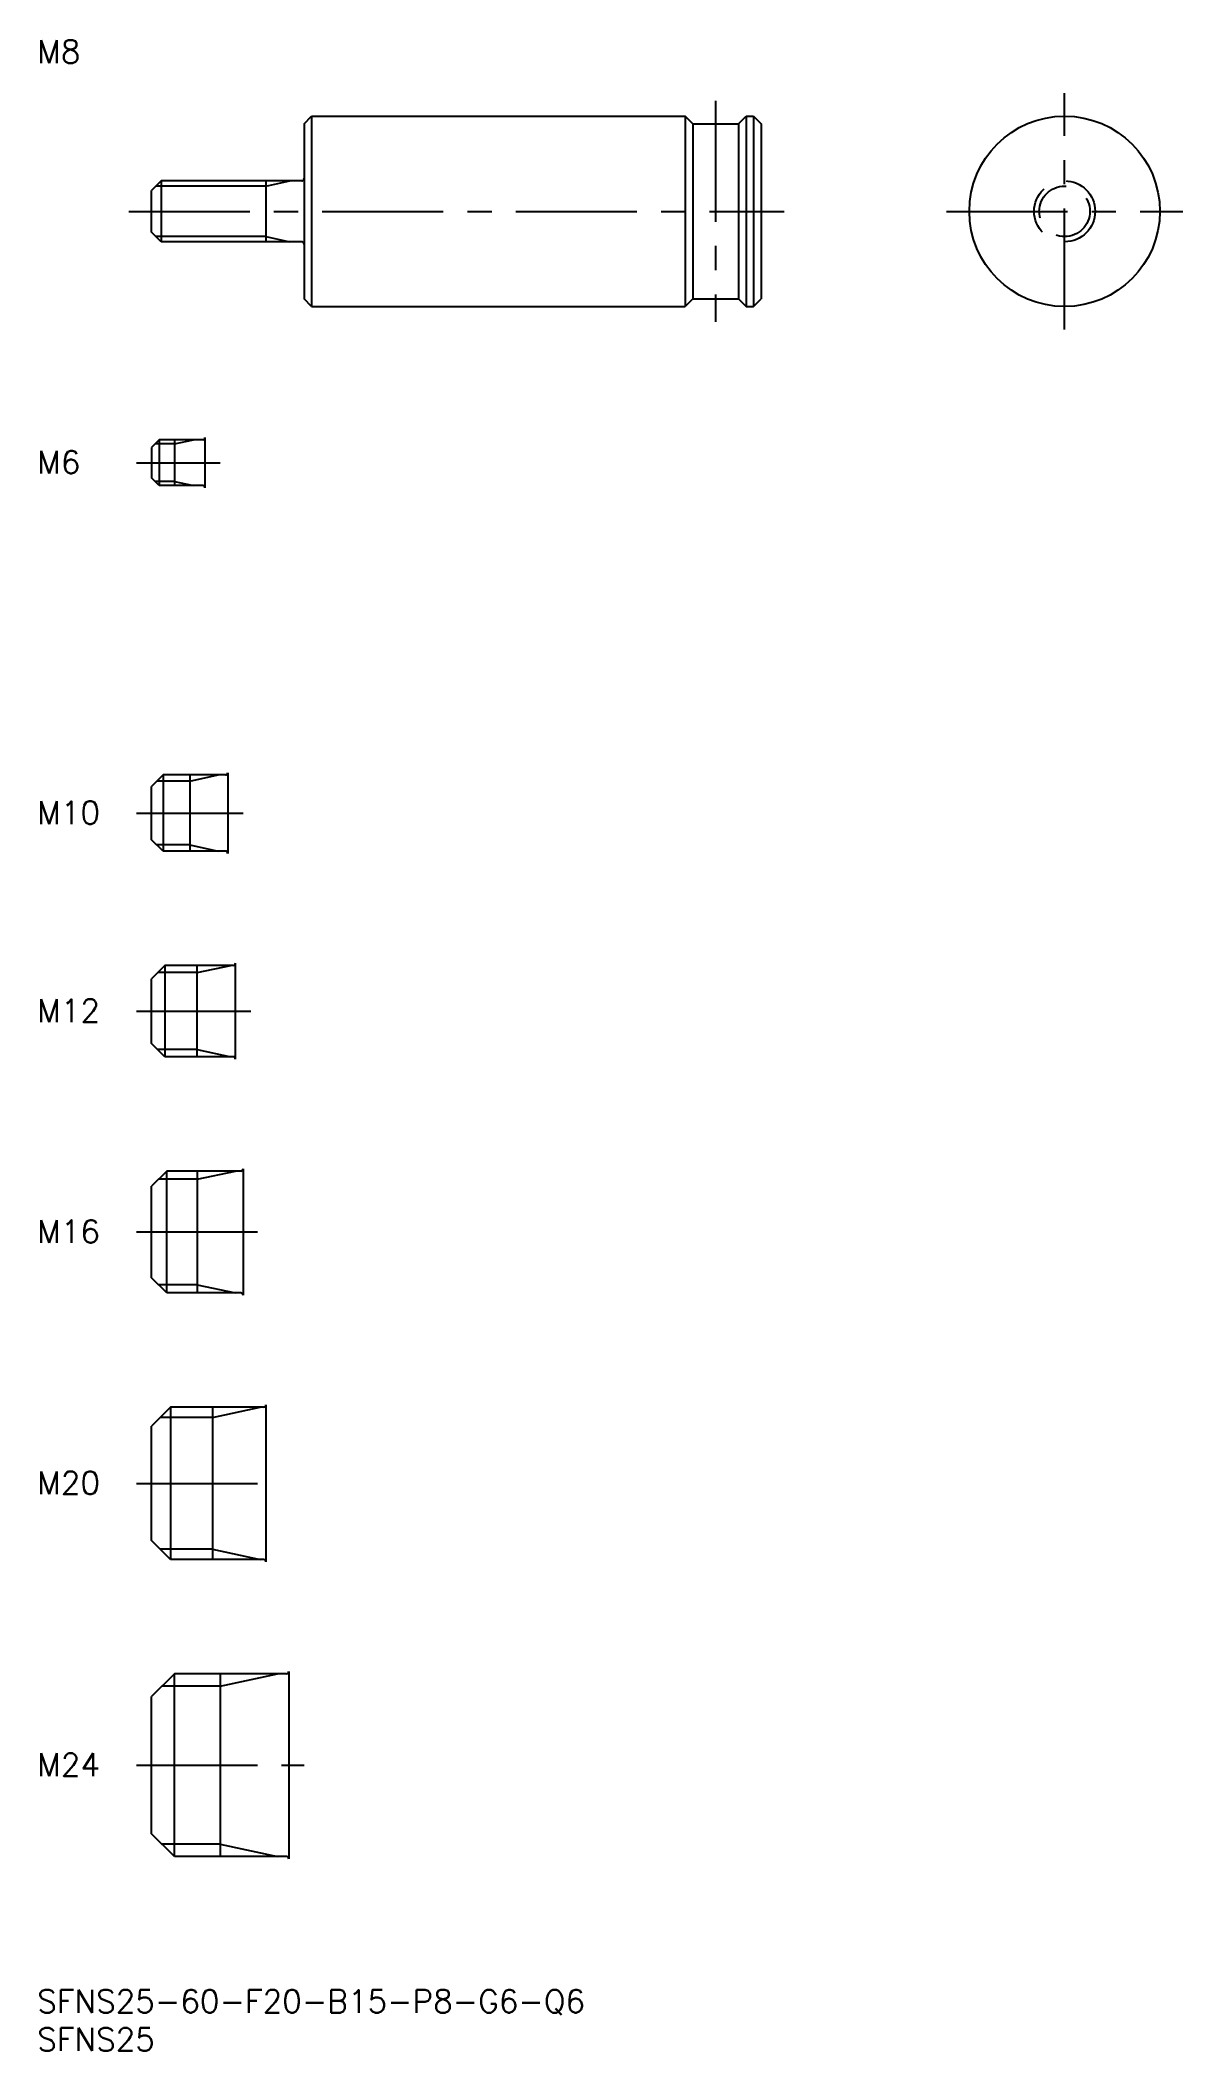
# Model space of a CAD drawing. Extents: x 0 to 150, y -8 to 256.
import ezdxf

# ---------------------------------------------------------------- set-up
doc = ezdxf.new("R2010")
doc.units = 0
doc.header["$LTSCALE"] = 0.5
doc.linetypes.add('CENTER', pattern=[50.8, 31.75, -6.35, 6.35, -6.35])
doc.linetypes.add('DASHED', pattern=[19.05, 12.7, -6.35])
for name, color, linetype in [('MSM_CENTER', 1, 'CENTER'), ('MSM_CONTINUOUS', 7, 'CONTINUOUS'), ('MSM_DASHED', 4, 'DASHED'), ('MSM_NARROW', 5, 'CONTINUOUS'), ('MSM_PART_NUMBER', 7, 'CONTINUOUS')]:
    doc.layers.add(name, color=color, linetype=linetype)
doc.styles.get("Standard").update_dxf_attribs({"font": 'txt.shx', "height": 1, "bigfont": 'bigfont.shx'})

# ---------------------------------------------------------------- blocks, each defined once
blk = doc.blocks.new('*U16')
at = {"layer": 'MSM_PART_NUMBER'}
blk.add_text('SFNS25-60-F20-B15-P8-G6-Q6', height=3, dxfattribs=at).set_placement((0, -3))
blk = doc.blocks.new('*U17')
at = {"layer": 'MSM_PART_NUMBER'}
blk.add_text('SFNS25', height=3, dxfattribs=at).set_placement((0, -8))
blk = doc.blocks.new('*U18')
at = {"layer": 'MSM_PART_NUMBER'}
blk.add_text('M24', height=3, dxfattribs=at).set_placement((0, 28.06))
blk = doc.blocks.new('*U19')
at = {"layer": 'MSM_PART_NUMBER'}
blk.add_text('M20', height=3, dxfattribs=at).set_placement((0, 65.06))
blk = doc.blocks.new('*U20')
at = {"layer": 'MSM_PART_NUMBER'}
blk.add_text('M16', height=3, dxfattribs=at).set_placement((0, 98.06))
blk = doc.blocks.new('*U21')
at = {"layer": 'MSM_PART_NUMBER'}
blk.add_text('M12', height=3, dxfattribs=at).set_placement((0, 127.06))
blk = doc.blocks.new('*U22')
at = {"layer": 'MSM_PART_NUMBER'}
blk.add_text('M10', height=3, dxfattribs=at).set_placement((0, 153.06))
blk = doc.blocks.new('*U23')
at = {"layer": 'MSM_PART_NUMBER'}
blk.add_text('M8', height=3, dxfattribs=at).set_placement((0, 252.97))
blk = doc.blocks.new('*U24')
at = {"layer": 'MSM_PART_NUMBER'}
blk.add_text('M6', height=3, dxfattribs=at).set_placement((0, 199.06))

msp = doc.modelspace()

# ---------------------------------------------------------------- linework, layer by layer
at = {"layer": 'MSM_CENTER'}
for p, q in [((134.8068, 218), (134.8068, 249)), ((89, 248), (89, 219)), ((12, 233.5), (98, 233.5)), ((119.3068, 233.5), (150.3068, 233.5)), ((13, 200.5), (24, 200.5)), ((13, 154.5), (27, 154.5)), ((13, 128.5), (28, 128.5)), ((13, 99.5), (29, 99.5)), ((13, 66.5), (32, 66.5)), ((13, 29.5), (35, 29.5))]:
    msp.add_line(p, q, dxfattribs=at)
at = {"layer": 'MSM_CONTINUOUS'}
for p, q in [((35, 245), (36, 246)), ((36, 246), (36, 221)), ((36, 246), (85, 246)), ((85, 246), (85, 221)), ((86, 245), (85, 246)), ((92, 245), (93, 246)), ((93, 246), (94, 246)), ((93, 246), (93, 221)), ((94, 246), (94, 221)), ((94, 246), (95, 245)), ((35, 245), (35, 222)), ((86, 245), (86, 222)), ((86, 245), (92, 245)), ((92, 245), (92, 222)), ((95, 245), (95, 222)), ((16.25, 237.5), (15, 236.25)), ((15, 230.75), (15, 236.25)), ((34.7, 237.5), (16.25, 237.5)), ((16.25, 237.5), (16.25, 229.5)), ((30, 237.5), (30, 229.5)), ((16.25, 229.5), (15, 230.75)), ((34.7, 229.5), (16.25, 229.5)), ((36, 221), (35, 222)), ((86, 222), (85, 221)), ((86, 222), (92, 222)), ((92, 222), (93, 221)), ((94, 221), (95, 222)), ((36, 221), (85, 221)), ((93, 221), (94, 221)), ((16, 203.5), (15, 202.5)), ((21.7, 203.5), (16, 203.5)), ((16, 203.5), (16, 197.5)), ((18, 203.5), (18, 197.5)), ((22, 203.8), (22, 197.2)), ((15, 202.5), (15, 198.5)), ((16, 197.5), (15, 198.5)), ((21.7, 197.5), (16, 197.5)), ((16.5, 159.5), (15, 158)), ((24.7, 159.5), (16.5, 159.5)), ((16.5, 159.5), (16.5, 149.5)), ((20, 159.5), (20, 149.5)), ((25, 159.8), (25, 149.2)), ((15, 151), (15, 158)), ((16.5, 149.5), (15, 151)), ((24.7, 149.5), (16.5, 149.5)), ((26, 122.2), (26, 134.8)), ((16.75, 134.5), (15, 132.75)), ((15, 124.25), (15, 132.75)), ((25.7, 134.5), (16.75, 134.5)), ((16.75, 134.5), (16.75, 122.5)), ((21, 122.5), (21, 134.5)), ((16.75, 122.5), (15, 124.25)), ((25.7, 122.5), (16.75, 122.5)), ((17, 107.5), (15, 105.5)), ((26.7, 107.5), (17, 107.5)), ((17, 91.5), (17, 107.5)), ((21, 107.5), (21, 91.5)), ((27, 107.8), (27, 91.2)), ((15, 93.5), (15, 105.5)), ((17, 91.5), (15, 93.5)), ((26.7, 91.5), (17, 91.5)), ((30, 76.8), (30, 56.2)), ((17.5, 76.5), (15, 74)), ((15, 59), (15, 74)), ((29.7, 76.5), (17.5, 76.5)), ((17.5, 76.5), (17.5, 56.5)), ((23, 76.5), (23, 56.5)), ((17.5, 56.5), (15, 59)), ((29.7, 56.5), (17.5, 56.5)), ((18, 41.5), (15, 38.5)), ((32.7, 41.5), (18, 41.5)), ((18, 17.5), (18, 41.5)), ((24, 41.5), (24, 17.5)), ((33, 41.8), (33, 17.2)), ((15, 20.5), (15, 38.5)), ((18, 17.5), (15, 20.5)), ((32.7, 17.5), (18, 17.5))]:
    msp.add_line(p, q, dxfattribs=at)
msp.add_circle((134.8068, 233.5), 12.5, dxfattribs=at)
for centre, start, end in [((34.7, 237.8), 270, 0), ((34.7, 229.2), 0, 90), ((21.7, 203.8), 270, 0), ((21.7, 197.2), 0, 90), ((24.7, 159.8), 270, 0), ((24.7, 149.2), 0, 90), ((25.7, 134.8), 270, 0), ((25.7, 122.2), 0, 90), ((26.7, 107.8), 270, 0), ((26.7, 91.2), 0, 90), ((29.7, 76.8), 270, 0), ((29.7, 56.2), 0, 90), ((32.7, 41.8), 270, 0), ((32.7, 17.2), 0, 90)]:
    msp.add_arc(centre, 0.3, start, end, dxfattribs=at)
at = {"layer": 'MSM_DASHED'}
for radius in [4, 3.3235]:
    msp.add_circle((134.8068, 233.5), radius, dxfattribs=at)
at = {"layer": 'MSM_NARROW'}
for p, q in [((30, 236.8235), (15.5735, 236.8235)), ((30, 236.8235), (33.125, 237.5)), ((30, 230.1765), (15.5735, 230.1765)), ((30, 230.1765), (33.125, 229.5)), ((18, 202.9585), (20.5, 203.5)), ((18, 202.9585), (15.4585, 202.9585)), ((18, 198.0415), (15.4585, 198.0415)), ((18, 198.0415), (20.5, 197.5)), ((20, 158.688), (15.688, 158.688)), ((20, 158.688), (23.75, 159.5)), ((20, 150.312), (15.688, 150.312)), ((20, 150.312), (23.75, 149.5)), ((21, 133.553), (15.803, 133.553)), ((21, 133.553), (25.375, 134.5)), ((21, 123.447), (15.803, 123.447)), ((21, 123.447), (25.375, 122.5)), ((21, 106.4175), (15.9175, 106.4175)), ((21, 106.4175), (26, 107.5)), ((21, 92.5825), (15.9175, 92.5825)), ((21, 92.5825), (26, 91.5)), ((23, 75.147), (16.147, 75.147)), ((23, 75.147), (29.25, 76.5)), ((23, 57.853), (16.147, 57.853)), ((23, 57.853), (29.25, 56.5)), ((24, 39.876), (16.376, 39.876)), ((24, 39.876), (31.5, 41.5)), ((24, 19.124), (16.376, 19.124)), ((24, 19.124), (31.5, 17.5))]:
    msp.add_line(p, q, dxfattribs=at)

# ---------------------------------------------------------------- block references
at = {"layer": 'MSM_CONTINUOUS'}
for name in ['*U23', '*U24', '*U22', '*U21', '*U20', '*U19', '*U18', '*U16', '*U17']:
    msp.add_blockref(name, (0, 0), dxfattribs=at)

doc.saveas('drawing.dxf')
